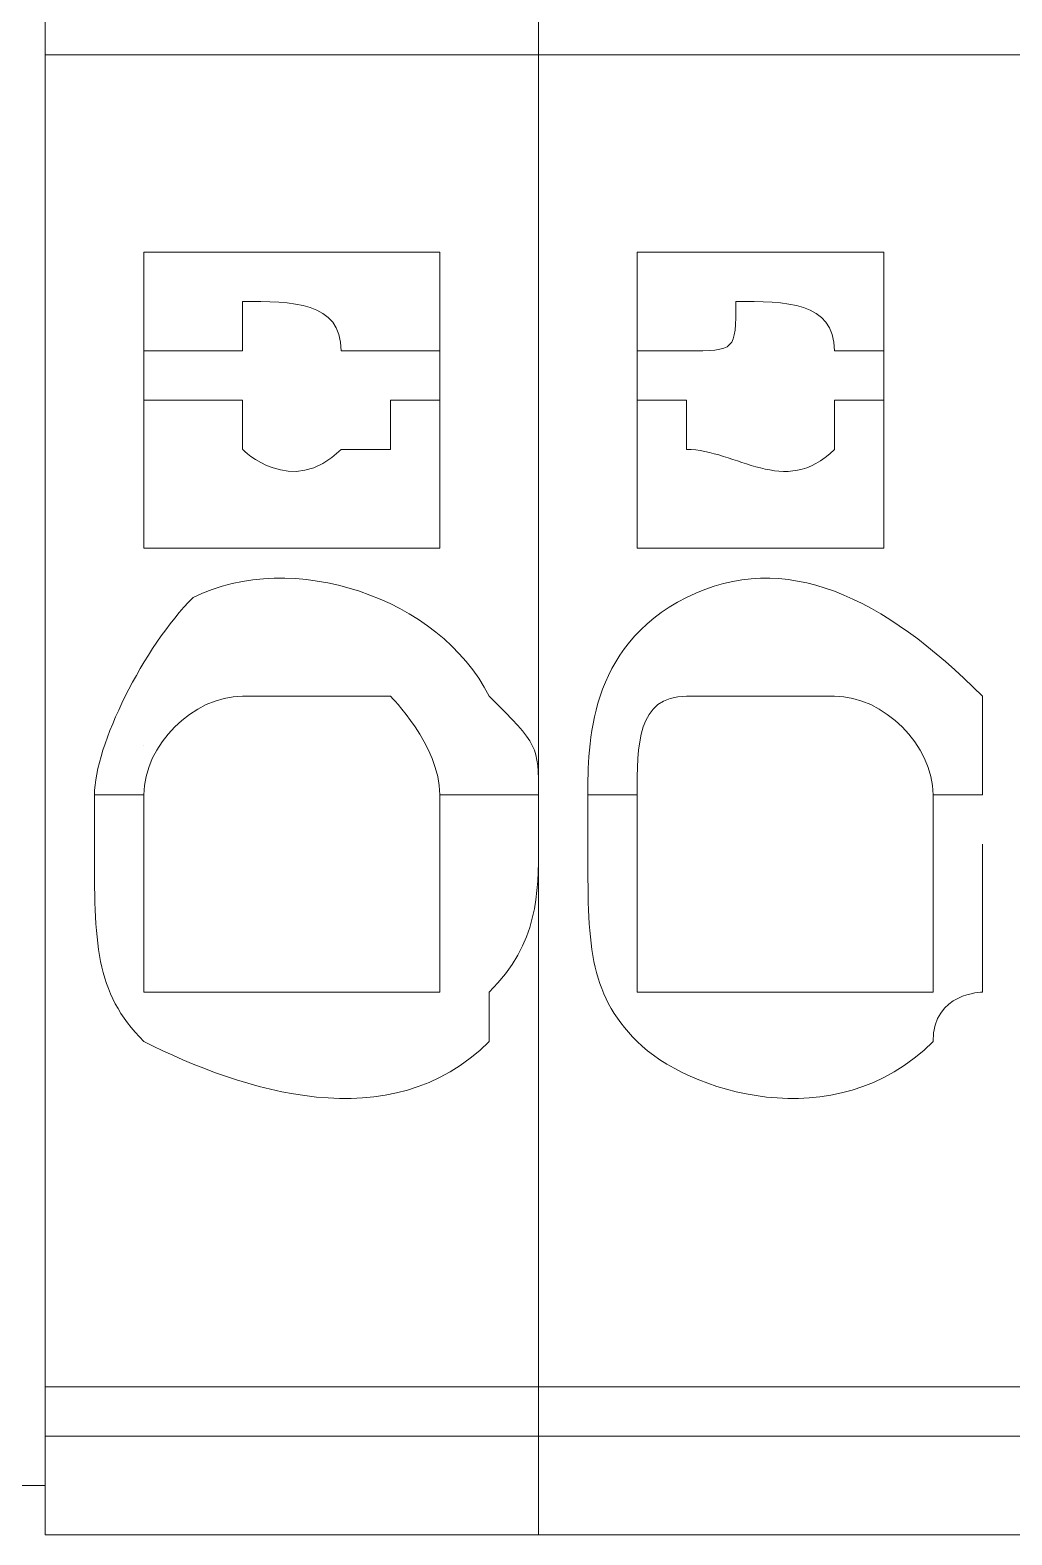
# Model space of a CAD drawing. Header units: millimetres. Extents: x 1004 to 59588, y 686 to 38112.
# Drawn here: x 28154.1 to 28165.81, y 7768.55 to 7786.49 of the extents above; entities that cross this region are included whole.
import ezdxf

# ---------------------------------------------------------------- set-up
doc = ezdxf.new("R2010")
doc.units = ezdxf.units.MM
doc.layers.add('PDF10_Geometry', color=7, linetype='Continuous')

msp = doc.modelspace()

# ---------------------------------------------------------------- linework, layer by layer
at = {"layer": 'PDF10_Geometry', "lineweight": 0}
for points in [[(28146.046, 7769.137), (28154.281, 7769.137), (28154.281, 7822.078), (28146.046, 7822.078)], [(28158.987, 7783.843), (28155.458, 7783.843), (28155.458, 7780.313), (28158.987, 7780.313)], [(28164.281, 7783.843), (28161.34, 7783.843), (28161.34, 7780.313), (28164.281, 7780.313)]]:
    msp.add_lwpolyline(points, close=True, dxfattribs=at)
for points in [[(28154.281, 7768.549), (28160.164, 7768.549), (28166.046, 7768.549), (28171.34, 7768.549), (28177.222, 7768.549), (28177.811, 7768.549), (28177.811, 7822.078), (28177.811, 7769.137), (28186.634, 7769.137), (28186.634, 7822.078), (28177.811, 7822.078), (28177.222, 7822.078), (28171.34, 7822.078), (28166.046, 7822.078), (28160.164, 7822.078), (28154.281, 7822.078)], [(28154.281, 7786.196), (28160.164, 7786.196), (28166.046, 7786.196), (28171.34, 7786.196), (28177.222, 7786.196)], [(28155.458, 7782.666), (28156.046, 7782.666), (28156.634, 7782.666)], [(28156.046, 7782.666), (28156.046, 7782.666)], [(28156.046, 7782.666), (28156.046, 7782.666)], [(28156.046, 7782.666), (28156.046, 7782.666)], [(28156.046, 7782.666), (28156.046, 7782.666)], [(28156.634, 7782.666), (28156.634, 7782.666)], [(28156.634, 7782.666), (28156.634, 7782.666)], [(28156.634, 7782.666), (28156.634, 7782.666)], [(28156.634, 7782.666), (28156.634, 7782.666)], [(28156.634, 7782.666), (28156.634, 7782.666)], [(28156.634, 7782.666), (28156.634, 7782.666)], [(28156.634, 7782.666), (28156.634, 7782.666)], [(28156.634, 7782.666), (28156.634, 7782.666)], [(28156.634, 7782.666), (28156.634, 7782.666)], [(28156.634, 7782.666), (28156.634, 7782.666)], [(28156.634, 7782.666), (28156.634, 7782.666)], [(28156.634, 7782.666), (28156.634, 7782.666)], [(28156.634, 7782.666), (28156.634, 7782.666)], [(28156.634, 7782.666), (28156.634, 7782.666)], [(28156.634, 7782.666), (28156.634, 7782.666)], [(28156.634, 7782.666), (28156.634, 7782.666)], [(28156.634, 7782.666), (28156.634, 7782.666)], [(28156.634, 7782.666), (28156.634, 7782.666)], [(28156.634, 7782.666), (28156.634, 7782.666)], [(28156.634, 7782.666), (28156.634, 7782.666)], [(28156.634, 7782.666), (28156.634, 7782.666)], [(28156.634, 7782.666), (28156.634, 7782.666)], [(28156.634, 7782.666), (28156.634, 7782.666)], [(28156.634, 7782.666), (28156.634, 7782.666)], [(28156.634, 7782.666), (28156.634, 7782.666)], [(28156.634, 7782.666), (28156.634, 7782.666)], [(28156.634, 7782.666), (28156.634, 7782.666)], [(28156.634, 7782.666), (28156.634, 7782.666)], [(28156.634, 7782.666), (28156.634, 7782.666)], [(28156.634, 7782.666), (28156.634, 7782.666)], [(28156.634, 7782.666), (28156.634, 7782.666)], [(28156.634, 7782.666), (28156.634, 7782.666)], [(28156.634, 7782.666), (28156.634, 7782.666)], [(28156.634, 7782.666), (28156.634, 7782.666)], [(28156.634, 7782.666), (28156.634, 7782.666)], [(28156.634, 7782.666), (28156.634, 7782.666)], [(28156.634, 7782.666), (28156.634, 7782.666)], [(28156.634, 7782.666), (28156.634, 7782.666)], [(28156.634, 7782.666), (28156.634, 7782.666)], [(28156.634, 7782.666), (28156.634, 7782.666)], [(28156.634, 7782.666), (28156.634, 7782.666)], [(28156.634, 7782.666), (28156.634, 7782.666)], [(28156.634, 7782.666), (28156.634, 7782.666)], [(28156.634, 7782.666), (28156.634, 7782.666)], [(28156.634, 7782.666), (28156.634, 7782.666)], [(28156.634, 7782.666), (28156.634, 7782.666)], [(28156.634, 7782.666), (28156.634, 7782.666)], [(28156.634, 7782.666), (28156.634, 7782.666)], [(28156.634, 7782.666), (28156.634, 7782.666)], [(28156.634, 7782.666), (28156.634, 7782.666)], [(28156.634, 7782.666), (28156.634, 7782.666)], [(28156.634, 7782.666), (28156.634, 7782.666)], [(28156.634, 7782.666), (28156.634, 7782.666)], [(28156.634, 7782.666), (28156.634, 7782.666)], [(28156.634, 7782.666), (28156.634, 7782.666)], [(28156.634, 7782.666), (28156.634, 7782.666)], [(28156.634, 7782.666), (28156.634, 7782.666)], [(28156.634, 7782.666), (28156.634, 7782.666)], [(28156.634, 7782.666), (28156.634, 7782.666)], [(28156.634, 7782.666), (28156.634, 7782.666)], [(28156.634, 7782.666), (28156.634, 7782.666)], [(28156.634, 7782.666), (28156.634, 7782.666)], [(28156.634, 7782.666), (28156.634, 7782.666)], [(28156.634, 7782.666), (28156.634, 7782.666)], [(28156.634, 7782.666), (28156.634, 7782.666)], [(28156.634, 7782.666), (28156.634, 7782.666)], [(28156.634, 7782.666), (28156.634, 7782.666)], [(28156.634, 7782.666), (28156.634, 7782.666)], [(28156.634, 7782.666), (28156.634, 7782.666)], [(28156.634, 7782.666), (28156.634, 7782.666)], [(28156.634, 7782.666), (28156.634, 7782.666)], [(28156.634, 7782.666), (28156.634, 7782.666)], [(28156.634, 7782.666), (28156.634, 7782.666)], [(28156.634, 7782.666), (28156.634, 7782.666)], [(28156.634, 7782.666), (28156.634, 7782.666)], [(28157.811, 7782.666), (28158.399, 7782.666), (28158.987, 7782.666)], [(28157.811, 7782.666), (28157.811, 7782.666)], [(28157.811, 7782.666), (28157.811, 7782.666)], [(28157.811, 7782.666), (28157.811, 7782.666)], [(28157.811, 7782.666), (28157.811, 7782.666)], [(28157.811, 7782.666), (28157.811, 7782.666)], [(28157.811, 7782.666), (28157.811, 7782.666)], [(28157.811, 7782.666), (28157.811, 7782.666)], [(28157.811, 7782.666), (28157.811, 7782.666)], [(28157.811, 7782.666), (28157.811, 7782.666)], [(28157.811, 7782.666), (28157.811, 7782.666)], [(28157.811, 7782.666), (28157.811, 7782.666)], [(28157.811, 7782.666), (28157.811, 7782.666)], [(28157.811, 7782.666), (28157.811, 7782.666)], [(28158.399, 7782.666), (28158.399, 7782.666)], [(28158.399, 7782.666), (28158.399, 7782.666)], [(28158.399, 7782.666), (28158.399, 7782.666)], [(28158.399, 7782.666), (28158.399, 7782.666)], [(28158.399, 7782.666), (28158.399, 7782.666)], [(28158.399, 7782.666), (28158.399, 7782.666)], [(28158.399, 7782.666), (28158.399, 7782.666)], [(28158.399, 7782.666), (28158.399, 7782.666)], [(28158.399, 7782.666), (28158.399, 7782.666)], [(28158.399, 7782.666), (28158.399, 7782.666)], [(28158.399, 7782.666), (28158.399, 7782.666)], [(28158.399, 7782.666), (28158.399, 7782.666)], [(28158.399, 7782.666), (28158.399, 7782.666)], [(28158.399, 7782.666), (28158.399, 7782.666)], [(28158.399, 7782.666), (28158.399, 7782.666)], [(28158.399, 7782.666), (28158.399, 7782.666)], [(28158.399, 7782.666), (28158.399, 7782.666)], [(28158.399, 7782.666), (28158.399, 7782.666)], [(28158.399, 7782.666), (28158.399, 7782.666)], [(28158.399, 7782.666), (28158.399, 7782.666)], [(28158.399, 7782.666), (28158.399, 7782.666)], [(28158.399, 7782.666), (28158.399, 7782.666)], [(28158.399, 7782.666), (28158.399, 7782.666)], [(28158.399, 7782.666), (28158.399, 7782.666)], [(28158.399, 7782.666), (28158.399, 7782.666)], [(28158.399, 7782.666), (28158.399, 7782.666)], [(28158.399, 7782.666), (28158.399, 7782.666)], [(28158.399, 7782.666), (28158.399, 7782.666)], [(28158.399, 7782.666), (28158.399, 7782.666)], [(28158.399, 7782.666), (28158.399, 7782.666)], [(28158.399, 7782.666), (28158.399, 7782.666)], [(28158.399, 7782.666), (28158.399, 7782.666)], [(28158.399, 7782.666), (28158.399, 7782.666)], [(28158.399, 7782.666), (28158.399, 7782.666)], [(28158.399, 7782.666), (28158.399, 7782.666)], [(28158.399, 7782.666), (28158.399, 7782.666)], [(28158.399, 7782.666), (28158.399, 7782.666)], [(28158.399, 7782.666), (28158.399, 7782.666)], [(28158.399, 7782.666), (28158.399, 7782.666)], [(28158.399, 7782.666), (28158.399, 7782.666)], [(28158.399, 7782.666), (28158.399, 7782.666)], [(28158.399, 7782.666), (28158.399, 7782.666)], [(28158.399, 7782.666), (28158.399, 7782.666)], [(28158.399, 7782.666), (28158.399, 7782.666)], [(28158.399, 7782.666), (28158.399, 7782.666)], [(28158.399, 7782.666), (28158.399, 7782.666)], [(28158.399, 7782.666), (28158.399, 7782.666)], [(28158.399, 7782.666), (28158.399, 7782.666)], [(28158.399, 7782.666), (28158.399, 7782.666)], [(28158.399, 7782.666), (28158.399, 7782.666)], [(28158.399, 7782.666), (28158.399, 7782.666)], [(28158.399, 7782.666), (28158.399, 7782.666)], [(28158.399, 7782.666), (28158.399, 7782.666)], [(28158.399, 7782.666), (28158.399, 7782.666)], [(28158.399, 7782.666), (28158.399, 7782.666)], [(28158.399, 7782.666), (28158.399, 7782.666)], [(28158.399, 7782.666), (28158.399, 7782.666)], [(28158.399, 7782.666), (28158.399, 7782.666)], [(28158.399, 7782.666), (28158.399, 7782.666)], [(28158.399, 7782.666), (28158.399, 7782.666)], [(28158.399, 7782.666), (28158.399, 7782.666)], [(28158.399, 7782.666), (28158.399, 7782.666)], [(28158.399, 7782.666), (28158.399, 7782.666)], [(28158.399, 7782.666), (28158.399, 7782.666)], [(28158.399, 7782.666), (28158.399, 7782.666)], [(28158.399, 7782.666), (28158.399, 7782.666)], [(28161.34, 7782.666), (28161.928, 7782.666)], [(28161.928, 7782.666), (28161.928, 7782.666)], [(28161.928, 7782.666), (28161.928, 7782.666)], [(28161.928, 7782.666), (28161.928, 7782.666)], [(28161.928, 7782.666), (28161.928, 7782.666)], [(28161.928, 7782.666), (28161.928, 7782.666)], [(28161.928, 7782.666), (28161.928, 7782.666)], [(28161.928, 7782.666), (28161.928, 7782.666)], [(28161.928, 7782.666), (28161.928, 7782.666)], [(28161.928, 7782.666), (28161.928, 7782.666)], [(28161.928, 7782.666), (28161.928, 7782.666)], [(28161.928, 7782.666), (28161.928, 7782.666)], [(28161.928, 7782.666), (28161.928, 7782.666)], [(28161.928, 7782.666), (28161.928, 7782.666)], [(28161.928, 7782.666), (28161.928, 7782.666)], [(28161.928, 7782.666), (28161.928, 7782.666)], [(28161.928, 7782.666), (28161.928, 7782.666)], [(28161.928, 7782.666), (28161.928, 7782.666)], [(28161.928, 7782.666), (28161.928, 7782.666)], [(28161.928, 7782.666), (28161.928, 7782.666)], [(28161.928, 7782.666), (28161.928, 7782.666)], [(28161.928, 7782.666), (28161.928, 7782.666)], [(28161.928, 7782.666), (28161.928, 7782.666)], [(28161.928, 7782.666), (28161.928, 7782.666)], [(28161.928, 7782.666), (28161.928, 7782.666)], [(28161.928, 7782.666), (28161.928, 7782.666)], [(28161.928, 7782.666), (28161.928, 7782.666)], [(28161.928, 7782.666), (28161.928, 7782.666)], [(28161.928, 7782.666), (28161.928, 7782.666)], [(28161.928, 7782.666), (28161.928, 7782.666)], [(28161.928, 7782.666), (28161.928, 7782.666)], [(28161.928, 7782.666), (28161.928, 7782.666)], [(28161.928, 7782.666), (28161.928, 7782.666)], [(28161.928, 7782.666), (28161.928, 7782.666)], [(28161.928, 7782.666), (28161.928, 7782.666)], [(28161.928, 7782.666), (28161.928, 7782.666)], [(28161.928, 7782.666), (28161.928, 7782.666)], [(28161.928, 7782.666), (28161.928, 7782.666)], [(28161.928, 7782.666), (28161.928, 7782.666)], [(28161.928, 7782.666), (28161.928, 7782.666)], [(28161.928, 7782.666), (28161.928, 7782.666)], [(28161.928, 7782.666), (28161.928, 7782.666)], [(28161.928, 7782.666), (28161.928, 7782.666)], [(28161.928, 7782.666), (28161.928, 7782.666)], [(28161.928, 7782.666), (28161.928, 7782.666)], [(28161.928, 7782.666), (28161.928, 7782.666)], [(28161.928, 7782.666), (28161.928, 7782.666)], [(28161.928, 7782.666), (28161.928, 7782.666)], [(28161.928, 7782.666), (28161.928, 7782.666)], [(28161.928, 7782.666), (28161.928, 7782.666)], [(28161.928, 7782.666), (28161.928, 7782.666)], [(28161.928, 7782.666), (28161.928, 7782.666)], [(28161.928, 7782.666), (28161.928, 7782.666)], [(28161.928, 7782.666), (28161.928, 7782.666)], [(28161.928, 7782.666), (28161.928, 7782.666)], [(28161.928, 7782.666), (28161.928, 7782.666)], [(28161.928, 7782.666), (28161.928, 7782.666)], [(28161.928, 7782.666), (28161.928, 7782.666)], [(28161.928, 7782.666), (28161.928, 7782.666)], [(28161.928, 7782.666), (28161.928, 7782.666)], [(28161.928, 7782.666), (28161.928, 7782.666)], [(28161.928, 7782.666), (28161.928, 7782.666)], [(28161.928, 7782.666), (28161.928, 7782.666)], [(28161.928, 7782.666), (28161.928, 7782.666)], [(28161.928, 7782.666), (28161.928, 7782.666)], [(28161.928, 7782.666), (28161.928, 7782.666)], [(28161.928, 7782.666), (28161.928, 7782.666)], [(28161.928, 7782.666), (28161.928, 7782.666)], [(28161.928, 7782.666), (28161.928, 7782.666)], [(28161.928, 7782.666), (28161.928, 7782.666)], [(28161.928, 7782.666), (28161.928, 7782.666)], [(28161.928, 7782.666), (28161.928, 7782.666)], [(28161.928, 7782.666), (28161.928, 7782.666)], [(28161.928, 7782.666), (28161.928, 7782.666)], [(28161.928, 7782.666), (28161.928, 7782.666)], [(28161.928, 7782.666), (28161.928, 7782.666)], [(28161.928, 7782.666), (28161.928, 7782.666)], [(28161.928, 7782.666), (28161.928, 7782.666)], [(28161.928, 7782.666), (28161.928, 7782.666)], [(28161.928, 7782.666), (28161.928, 7782.666)], [(28161.928, 7782.666), (28161.928, 7782.666)], [(28163.693, 7782.666), (28164.281, 7782.666)], [(28163.693, 7782.666), (28163.693, 7782.666)], [(28163.693, 7782.666), (28163.693, 7782.666)], [(28163.693, 7782.666), (28163.693, 7782.666)], [(28163.693, 7782.666), (28163.693, 7782.666)], [(28163.693, 7782.666), (28163.693, 7782.666)], [(28163.693, 7782.666), (28163.693, 7782.666)], [(28163.693, 7782.666), (28163.693, 7782.666)], [(28163.693, 7782.666), (28163.693, 7782.666)], [(28163.693, 7782.666), (28163.693, 7782.666)], [(28163.693, 7782.666), (28163.693, 7782.666)], [(28163.693, 7782.666), (28163.693, 7782.666)], [(28163.693, 7782.666), (28163.693, 7782.666)], [(28163.693, 7782.666), (28163.693, 7782.666)], [(28163.693, 7782.666), (28163.693, 7782.666)], [(28163.693, 7782.666), (28163.693, 7782.666)], [(28163.693, 7782.666), (28163.693, 7782.666)], [(28163.693, 7782.666), (28163.693, 7782.666)], [(28163.693, 7782.666), (28163.693, 7782.666)], [(28163.693, 7782.666), (28163.693, 7782.666)], [(28163.693, 7782.666), (28163.693, 7782.666)], [(28163.693, 7782.666), (28163.693, 7782.666)], [(28163.693, 7782.666), (28163.693, 7782.666)], [(28163.693, 7782.666), (28163.693, 7782.666)], [(28163.693, 7782.666), (28163.693, 7782.666)], [(28163.693, 7782.666), (28163.693, 7782.666)], [(28163.693, 7782.666), (28163.693, 7782.666)], [(28163.693, 7782.666), (28163.693, 7782.666)], [(28163.693, 7782.666), (28163.693, 7782.666)], [(28163.693, 7782.666), (28163.693, 7782.666)], [(28163.693, 7782.666), (28163.693, 7782.666)], [(28163.693, 7782.666), (28163.693, 7782.666)], [(28163.693, 7782.666), (28163.693, 7782.666)], [(28163.693, 7782.666), (28163.693, 7782.666)], [(28163.693, 7782.666), (28163.693, 7782.666)], [(28163.693, 7782.666), (28163.693, 7782.666)], [(28163.693, 7782.666), (28163.693, 7782.666)], [(28163.693, 7782.666), (28163.693, 7782.666)], [(28163.693, 7782.666), (28163.693, 7782.666)], [(28163.693, 7782.666), (28163.693, 7782.666)], [(28163.693, 7782.666), (28163.693, 7782.666)], [(28163.693, 7782.666), (28163.693, 7782.666)], [(28163.693, 7782.666), (28163.693, 7782.666)], [(28163.693, 7782.666), (28163.693, 7782.666)], [(28163.693, 7782.666), (28163.693, 7782.666)], [(28163.693, 7782.666), (28163.693, 7782.666)], [(28163.693, 7782.666), (28163.693, 7782.666)], [(28163.693, 7782.666), (28163.693, 7782.666)], [(28163.693, 7782.666), (28163.693, 7782.666)], [(28163.693, 7782.666), (28163.693, 7782.666)], [(28163.693, 7782.666), (28163.693, 7782.666)], [(28163.693, 7782.666), (28163.693, 7782.666)], [(28163.693, 7782.666), (28163.693, 7782.666)], [(28163.693, 7782.666), (28163.693, 7782.666)], [(28163.693, 7782.666), (28163.693, 7782.666)], [(28163.693, 7782.666), (28163.693, 7782.666)], [(28163.693, 7782.666), (28163.693, 7782.666)], [(28163.693, 7782.666), (28163.693, 7782.666)], [(28163.693, 7782.666), (28163.693, 7782.666)], [(28163.693, 7782.666), (28163.693, 7782.666)], [(28163.693, 7782.666), (28163.693, 7782.666)], [(28163.693, 7782.666), (28163.693, 7782.666)], [(28163.693, 7782.666), (28163.693, 7782.666)], [(28163.693, 7782.666), (28163.693, 7782.666)], [(28163.693, 7782.666), (28163.693, 7782.666)], [(28163.693, 7782.666), (28163.693, 7782.666)], [(28163.693, 7782.666), (28163.693, 7782.666)], [(28163.693, 7782.666), (28163.693, 7782.666)], [(28163.693, 7782.666), (28163.693, 7782.666)], [(28163.693, 7782.666), (28163.693, 7782.666)], [(28163.693, 7782.666), (28163.693, 7782.666)], [(28163.693, 7782.666), (28163.693, 7782.666)], [(28163.693, 7782.666), (28163.693, 7782.666)], [(28163.693, 7782.666), (28163.693, 7782.666)], [(28163.693, 7782.666), (28163.693, 7782.666)], [(28163.693, 7782.666), (28163.693, 7782.666)], [(28163.693, 7782.666), (28163.693, 7782.666)], [(28163.693, 7782.666), (28163.693, 7782.666)], [(28163.693, 7782.666), (28163.693, 7782.666)], [(28163.693, 7782.666), (28163.693, 7782.666)], [(28163.693, 7782.666), (28163.693, 7782.666)], [(28155.458, 7782.078), (28156.046, 7782.078), (28156.634, 7782.078), (28156.634, 7781.49)], [(28156.046, 7782.078), (28156.046, 7782.078)], [(28156.046, 7782.078), (28156.046, 7782.078)], [(28156.046, 7782.078), (28156.046, 7782.078)], [(28156.046, 7782.078), (28156.046, 7782.078)], [(28156.634, 7782.078), (28156.634, 7782.078)], [(28156.634, 7782.078), (28156.634, 7782.078)], [(28156.634, 7782.078), (28156.634, 7782.078)], [(28156.634, 7782.078), (28156.634, 7782.078)], [(28156.634, 7782.078), (28156.634, 7782.078)], [(28156.634, 7782.078), (28156.634, 7782.078)], [(28157.811, 7781.49), (28158.399, 7781.49), (28158.399, 7782.078), (28158.987, 7782.078)], [(28158.399, 7782.078), (28158.399, 7782.078)], [(28158.399, 7782.078), (28158.399, 7782.078)], [(28158.399, 7782.078), (28158.399, 7782.078)], [(28158.399, 7782.078), (28158.399, 7782.078)], [(28158.399, 7782.078), (28158.399, 7782.078)], [(28158.399, 7782.078), (28158.399, 7782.078)], [(28158.399, 7782.078), (28158.399, 7782.078)], [(28158.399, 7782.078), (28158.399, 7782.078)], [(28158.399, 7782.078), (28158.399, 7782.078)], [(28158.399, 7782.078), (28158.399, 7782.078)], [(28158.399, 7782.078), (28158.399, 7782.078)], [(28161.34, 7782.078), (28161.928, 7782.078), (28161.928, 7781.49)], [(28161.928, 7782.078), (28161.928, 7782.078)], [(28161.928, 7782.078), (28161.928, 7782.078)], [(28161.928, 7782.078), (28161.928, 7782.078)], [(28161.928, 7782.078), (28161.928, 7782.078)], [(28161.928, 7782.078), (28161.928, 7782.078)], [(28161.928, 7782.078), (28161.928, 7782.078)], [(28161.928, 7782.078), (28161.928, 7782.078)], [(28161.928, 7782.078), (28161.928, 7782.078)], [(28161.928, 7782.078), (28161.928, 7782.078)], [(28161.928, 7782.078), (28161.928, 7782.078)], [(28161.928, 7782.078), (28161.928, 7782.078)], [(28163.693, 7781.49), (28163.693, 7782.078), (28164.281, 7782.078)], [(28163.693, 7782.078), (28163.693, 7782.078)], [(28163.693, 7782.078), (28163.693, 7782.078)], [(28163.693, 7782.078), (28163.693, 7782.078)], [(28163.693, 7782.078), (28163.693, 7782.078)], [(28163.693, 7782.078), (28163.693, 7782.078)], [(28163.693, 7782.078), (28163.693, 7782.078)], [(28163.693, 7782.078), (28163.693, 7782.078)], [(28163.693, 7782.078), (28163.693, 7782.078)], [(28163.693, 7782.078), (28163.693, 7782.078)], [(28163.693, 7782.078), (28163.693, 7782.078)], [(28163.693, 7782.078), (28163.693, 7782.078)], [(28156.634, 7781.49), (28156.634, 7781.49)], [(28156.634, 7781.49), (28156.634, 7781.49)], [(28156.634, 7781.49), (28156.634, 7781.49)], [(28156.634, 7781.49), (28156.634, 7781.49)], [(28156.634, 7781.49), (28156.634, 7781.49)], [(28156.634, 7781.49), (28156.634, 7781.49)], [(28156.634, 7781.49), (28156.634, 7781.49)], [(28156.634, 7781.49), (28156.634, 7781.49)], [(28156.634, 7781.49), (28156.634, 7781.49)], [(28156.634, 7781.49), (28156.634, 7781.49)], [(28156.634, 7781.49), (28156.634, 7781.49)], [(28156.634, 7781.49), (28156.634, 7781.49)], [(28156.634, 7781.49), (28156.634, 7781.49)], [(28156.634, 7781.49), (28156.634, 7781.49)], [(28156.634, 7781.49), (28156.634, 7781.49)], [(28156.634, 7781.49), (28156.634, 7781.49)], [(28156.634, 7781.49), (28156.634, 7781.49)], [(28156.634, 7781.49), (28156.634, 7781.49)], [(28156.634, 7781.49), (28156.634, 7781.49)], [(28156.634, 7781.49), (28156.634, 7781.49)], [(28156.634, 7781.49), (28156.634, 7781.49)], [(28156.634, 7781.49), (28156.634, 7781.49)], [(28156.634, 7781.49), (28156.634, 7781.49)], [(28156.634, 7781.49), (28156.634, 7781.49)], [(28156.634, 7781.49), (28156.634, 7781.49)], [(28156.634, 7781.49), (28156.634, 7781.49)], [(28156.634, 7781.49), (28156.634, 7781.49)], [(28156.634, 7781.49), (28156.634, 7781.49)], [(28156.634, 7781.49), (28156.634, 7781.49)], [(28156.634, 7781.49), (28156.634, 7781.49)], [(28156.634, 7781.49), (28156.634, 7781.49)], [(28156.634, 7781.49), (28156.634, 7781.49)], [(28156.634, 7781.49), (28156.634, 7781.49)], [(28156.634, 7781.49), (28156.634, 7781.49)], [(28156.634, 7781.49), (28156.634, 7781.49)], [(28156.634, 7781.49), (28156.634, 7781.49)], [(28156.634, 7781.49), (28156.634, 7781.49)], [(28156.634, 7781.49), (28156.634, 7781.49)], [(28156.634, 7781.49), (28156.634, 7781.49)], [(28156.634, 7781.49), (28156.634, 7781.49)], [(28156.634, 7781.49), (28156.634, 7781.49)], [(28156.634, 7781.49), (28156.634, 7781.49)], [(28156.634, 7781.49), (28156.634, 7781.49)], [(28156.634, 7781.49), (28156.634, 7781.49)], [(28156.634, 7781.49), (28156.634, 7781.49)], [(28156.634, 7781.49), (28156.634, 7781.49)], [(28156.634, 7781.49), (28156.634, 7781.49)], [(28156.634, 7781.49), (28156.634, 7781.49)], [(28156.634, 7781.49), (28156.634, 7781.49)], [(28156.634, 7781.49), (28156.634, 7781.49)], [(28156.634, 7781.49), (28156.634, 7781.49)], [(28156.634, 7781.49), (28156.634, 7781.49)], [(28156.634, 7781.49), (28156.634, 7781.49)], [(28156.634, 7781.49), (28156.634, 7781.49)], [(28156.634, 7781.49), (28156.634, 7781.49)], [(28156.634, 7781.49), (28156.634, 7781.49)], [(28156.634, 7781.49), (28156.634, 7781.49)], [(28156.634, 7781.49), (28156.634, 7781.49)], [(28156.634, 7781.49), (28156.634, 7781.49)], [(28156.634, 7781.49), (28156.634, 7781.49)], [(28156.634, 7781.49), (28156.634, 7781.49)], [(28156.634, 7781.49), (28156.634, 7781.49)], [(28156.634, 7781.49), (28156.634, 7781.49)], [(28156.634, 7781.49), (28156.634, 7781.49)], [(28156.634, 7781.49), (28156.634, 7781.49)], [(28156.634, 7781.49), (28156.634, 7781.49)], [(28156.634, 7781.49), (28156.634, 7781.49)], [(28156.634, 7781.49), (28156.634, 7781.49)], [(28157.811, 7781.49), (28157.811, 7781.49)], [(28157.811, 7781.49), (28157.811, 7781.49)], [(28157.811, 7781.49), (28157.811, 7781.49)], [(28157.811, 7781.49), (28157.811, 7781.49)], [(28157.811, 7781.49), (28157.811, 7781.49)], [(28157.811, 7781.49), (28157.811, 7781.49)], [(28157.811, 7781.49), (28157.811, 7781.49)], [(28157.811, 7781.49), (28157.811, 7781.49)], [(28157.811, 7781.49), (28157.811, 7781.49)], [(28157.811, 7781.49), (28157.811, 7781.49)], [(28157.811, 7781.49), (28157.811, 7781.49)], [(28157.811, 7781.49), (28157.811, 7781.49)], [(28157.811, 7781.49), (28157.811, 7781.49)], [(28157.811, 7781.49), (28157.811, 7781.49)], [(28158.399, 7781.49), (28158.399, 7781.49)], [(28158.399, 7781.49), (28158.399, 7781.49)], [(28158.399, 7781.49), (28158.399, 7781.49)], [(28158.399, 7781.49), (28158.399, 7781.49)], [(28158.399, 7781.49), (28158.399, 7781.49)], [(28158.399, 7781.49), (28158.399, 7781.49)], [(28158.399, 7781.49), (28158.399, 7781.49)], [(28158.399, 7781.49), (28158.399, 7781.49)], [(28158.399, 7781.49), (28158.399, 7781.49)], [(28158.399, 7781.49), (28158.399, 7781.49)], [(28158.399, 7781.49), (28158.399, 7781.49)], [(28158.399, 7781.49), (28158.399, 7781.49)], [(28158.399, 7781.49), (28158.399, 7781.49)], [(28158.399, 7781.49), (28158.399, 7781.49)], [(28158.399, 7781.49), (28158.399, 7781.49)], [(28158.399, 7781.49), (28158.399, 7781.49)], [(28158.399, 7781.49), (28158.399, 7781.49)], [(28158.399, 7781.49), (28158.399, 7781.49)], [(28158.399, 7781.49), (28158.399, 7781.49)], [(28158.399, 7781.49), (28158.399, 7781.49)], [(28158.399, 7781.49), (28158.399, 7781.49)], [(28158.399, 7781.49), (28158.399, 7781.49)], [(28158.399, 7781.49), (28158.399, 7781.49)], [(28158.399, 7781.49), (28158.399, 7781.49)], [(28158.399, 7781.49), (28158.399, 7781.49)], [(28158.399, 7781.49), (28158.399, 7781.49)], [(28158.399, 7781.49), (28158.399, 7781.49)], [(28158.399, 7781.49), (28158.399, 7781.49)], [(28158.399, 7781.49), (28158.399, 7781.49)], [(28158.399, 7781.49), (28158.399, 7781.49)], [(28158.399, 7781.49), (28158.399, 7781.49)], [(28158.399, 7781.49), (28158.399, 7781.49)], [(28158.399, 7781.49), (28158.399, 7781.49)], [(28158.399, 7781.49), (28158.399, 7781.49)], [(28158.399, 7781.49), (28158.399, 7781.49)], [(28158.399, 7781.49), (28158.399, 7781.49)], [(28158.399, 7781.49), (28158.399, 7781.49)], [(28158.399, 7781.49), (28158.399, 7781.49)], [(28158.399, 7781.49), (28158.399, 7781.49)], [(28158.399, 7781.49), (28158.399, 7781.49)], [(28158.399, 7781.49), (28158.399, 7781.49)], [(28158.399, 7781.49), (28158.399, 7781.49)], [(28158.399, 7781.49), (28158.399, 7781.49)], [(28158.399, 7781.49), (28158.399, 7781.49)], [(28158.399, 7781.49), (28158.399, 7781.49)], [(28158.399, 7781.49), (28158.399, 7781.49)], [(28158.399, 7781.49), (28158.399, 7781.49)], [(28158.399, 7781.49), (28158.399, 7781.49)], [(28158.399, 7781.49), (28158.399, 7781.49)], [(28158.399, 7781.49), (28158.399, 7781.49)], [(28158.399, 7781.49), (28158.399, 7781.49)], [(28158.399, 7781.49), (28158.399, 7781.49)], [(28158.399, 7781.49), (28158.399, 7781.49)], [(28158.399, 7781.49), (28158.399, 7781.49)], [(28161.928, 7781.49), (28161.928, 7781.49)], [(28161.928, 7781.49), (28161.928, 7781.49)], [(28161.928, 7781.49), (28161.928, 7781.49)], [(28161.928, 7781.49), (28161.928, 7781.49)], [(28161.928, 7781.49), (28161.928, 7781.49)], [(28161.928, 7781.49), (28161.928, 7781.49)], [(28161.928, 7781.49), (28161.928, 7781.49)], [(28161.928, 7781.49), (28161.928, 7781.49)], [(28161.928, 7781.49), (28161.928, 7781.49)], [(28161.928, 7781.49), (28161.928, 7781.49)], [(28161.928, 7781.49), (28161.928, 7781.49)], [(28161.928, 7781.49), (28161.928, 7781.49)], [(28161.928, 7781.49), (28161.928, 7781.49)], [(28161.928, 7781.49), (28161.928, 7781.49)], [(28161.928, 7781.49), (28161.928, 7781.49)], [(28161.928, 7781.49), (28161.928, 7781.49)], [(28161.928, 7781.49), (28161.928, 7781.49)], [(28161.928, 7781.49), (28161.928, 7781.49)], [(28161.928, 7781.49), (28161.928, 7781.49)], [(28161.928, 7781.49), (28161.928, 7781.49)], [(28161.928, 7781.49), (28161.928, 7781.49)], [(28161.928, 7781.49), (28161.928, 7781.49)], [(28161.928, 7781.49), (28161.928, 7781.49)], [(28161.928, 7781.49), (28161.928, 7781.49)], [(28161.928, 7781.49), (28161.928, 7781.49)], [(28161.928, 7781.49), (28161.928, 7781.49)], [(28161.928, 7781.49), (28161.928, 7781.49)], [(28161.928, 7781.49), (28161.928, 7781.49)], [(28161.928, 7781.49), (28161.928, 7781.49)], [(28161.928, 7781.49), (28161.928, 7781.49)], [(28161.928, 7781.49), (28161.928, 7781.49)], [(28161.928, 7781.49), (28161.928, 7781.49)], [(28161.928, 7781.49), (28161.928, 7781.49)], [(28161.928, 7781.49), (28161.928, 7781.49)], [(28161.928, 7781.49), (28161.928, 7781.49)], [(28161.928, 7781.49), (28161.928, 7781.49)], [(28161.928, 7781.49), (28161.928, 7781.49)], [(28161.928, 7781.49), (28161.928, 7781.49)], [(28161.928, 7781.49), (28161.928, 7781.49)], [(28161.928, 7781.49), (28161.928, 7781.49)], [(28161.928, 7781.49), (28161.928, 7781.49)], [(28161.928, 7781.49), (28161.928, 7781.49)], [(28161.928, 7781.49), (28161.928, 7781.49)], [(28161.928, 7781.49), (28161.928, 7781.49)], [(28161.928, 7781.49), (28161.928, 7781.49)], [(28161.928, 7781.49), (28161.928, 7781.49)], [(28161.928, 7781.49), (28161.928, 7781.49)], [(28161.928, 7781.49), (28161.928, 7781.49)], [(28161.928, 7781.49), (28161.928, 7781.49)], [(28161.928, 7781.49), (28161.928, 7781.49)], [(28161.928, 7781.49), (28161.928, 7781.49)], [(28161.928, 7781.49), (28161.928, 7781.49)], [(28161.928, 7781.49), (28161.928, 7781.49)], [(28161.928, 7781.49), (28161.928, 7781.49)], [(28161.928, 7781.49), (28161.928, 7781.49)], [(28161.928, 7781.49), (28161.928, 7781.49)], [(28161.928, 7781.49), (28161.928, 7781.49)], [(28161.928, 7781.49), (28161.928, 7781.49)], [(28161.928, 7781.49), (28161.928, 7781.49)], [(28161.928, 7781.49), (28161.928, 7781.49)], [(28161.928, 7781.49), (28161.928, 7781.49)], [(28161.928, 7781.49), (28161.928, 7781.49)], [(28161.928, 7781.49), (28161.928, 7781.49)], [(28161.928, 7781.49), (28161.928, 7781.49)], [(28161.928, 7781.49), (28161.928, 7781.49)], [(28161.928, 7781.49), (28161.928, 7781.49)], [(28161.928, 7781.49), (28161.928, 7781.49)], [(28161.928, 7781.49), (28161.928, 7781.49)], [(28163.693, 7781.49), (28163.693, 7781.49)], [(28163.693, 7781.49), (28163.693, 7781.49)], [(28163.693, 7781.49), (28163.693, 7781.49)], [(28163.693, 7781.49), (28163.693, 7781.49)], [(28163.693, 7781.49), (28163.693, 7781.49)], [(28163.693, 7781.49), (28163.693, 7781.49)], [(28163.693, 7781.49), (28163.693, 7781.49)], [(28163.693, 7781.49), (28163.693, 7781.49)], [(28163.693, 7781.49), (28163.693, 7781.49)], [(28163.693, 7781.49), (28163.693, 7781.49)], [(28163.693, 7781.49), (28163.693, 7781.49)], [(28163.693, 7781.49), (28163.693, 7781.49)], [(28163.693, 7781.49), (28163.693, 7781.49)], [(28163.693, 7781.49), (28163.693, 7781.49)], [(28163.693, 7781.49), (28163.693, 7781.49)], [(28163.693, 7781.49), (28163.693, 7781.49)], [(28163.693, 7781.49), (28163.693, 7781.49)], [(28163.693, 7781.49), (28163.693, 7781.49)], [(28163.693, 7781.49), (28163.693, 7781.49)], [(28163.693, 7781.49), (28163.693, 7781.49)], [(28163.693, 7781.49), (28163.693, 7781.49)], [(28163.693, 7781.49), (28163.693, 7781.49)], [(28163.693, 7781.49), (28163.693, 7781.49)], [(28163.693, 7781.49), (28163.693, 7781.49)], [(28163.693, 7781.49), (28163.693, 7781.49)], [(28163.693, 7781.49), (28163.693, 7781.49)], [(28163.693, 7781.49), (28163.693, 7781.49)], [(28163.693, 7781.49), (28163.693, 7781.49)], [(28163.693, 7781.49), (28163.693, 7781.49)], [(28163.693, 7781.49), (28163.693, 7781.49)], [(28163.693, 7781.49), (28163.693, 7781.49)], [(28163.693, 7781.49), (28163.693, 7781.49)], [(28163.693, 7781.49), (28163.693, 7781.49)], [(28163.693, 7781.49), (28163.693, 7781.49)], [(28163.693, 7781.49), (28163.693, 7781.49)], [(28163.693, 7781.49), (28163.693, 7781.49)], [(28163.693, 7781.49), (28163.693, 7781.49)], [(28163.693, 7781.49), (28163.693, 7781.49)], [(28163.693, 7781.49), (28163.693, 7781.49)], [(28163.693, 7781.49), (28163.693, 7781.49)], [(28163.693, 7781.49), (28163.693, 7781.49)], [(28163.693, 7781.49), (28163.693, 7781.49)], [(28163.693, 7781.49), (28163.693, 7781.49)], [(28163.693, 7781.49), (28163.693, 7781.49)], [(28163.693, 7781.49), (28163.693, 7781.49)], [(28163.693, 7781.49), (28163.693, 7781.49)], [(28163.693, 7781.49), (28163.693, 7781.49)], [(28163.693, 7781.49), (28163.693, 7781.49)], [(28163.693, 7781.49), (28163.693, 7781.49)], [(28163.693, 7781.49), (28163.693, 7781.49)], [(28163.693, 7781.49), (28163.693, 7781.49)], [(28163.693, 7781.49), (28163.693, 7781.49)], [(28163.693, 7781.49), (28163.693, 7781.49)], [(28163.693, 7781.49), (28163.693, 7781.49)], [(28163.693, 7781.49), (28163.693, 7781.49)], [(28163.693, 7781.49), (28163.693, 7781.49)], [(28163.693, 7781.49), (28163.693, 7781.49)], [(28163.693, 7781.49), (28163.693, 7781.49)], [(28163.693, 7781.49), (28163.693, 7781.49)], [(28163.693, 7781.49), (28163.693, 7781.49)], [(28163.693, 7781.49), (28163.693, 7781.49)], [(28163.693, 7781.49), (28163.693, 7781.49)], [(28163.693, 7781.49), (28163.693, 7781.49)], [(28163.693, 7781.49), (28163.693, 7781.49)], [(28163.693, 7781.49), (28163.693, 7781.49)], [(28163.693, 7781.49), (28163.693, 7781.49)], [(28163.693, 7781.49), (28163.693, 7781.49)], [(28163.693, 7781.49), (28163.693, 7781.49)], [(28163.693, 7781.49), (28163.693, 7781.49)], [(28156.634, 7778.549), (28158.399, 7778.549)], [(28158.399, 7778.549), (28158.399, 7778.549)], [(28161.928, 7778.549), (28163.693, 7778.549)], [(28163.693, 7778.549), (28163.693, 7778.549)], [(28155.458, 7777.96), (28155.458, 7777.96)], [(28161.34, 7777.96), (28161.34, 7777.96)], [(28154.869, 7776.784), (28154.869, 7777.372), (28155.458, 7777.372), (28155.458, 7775.019), (28158.987, 7775.019), (28158.987, 7777.372), (28160.164, 7777.372)], [(28155.458, 7777.372), (28155.458, 7777.372)], [(28158.987, 7777.372), (28158.987, 7777.372)], [(28160.752, 7776.784), (28160.752, 7777.372), (28161.34, 7777.372), (28161.34, 7775.019), (28164.869, 7775.019), (28164.869, 7777.372), (28165.458, 7777.372)], [(28161.34, 7777.372), (28161.34, 7777.372)], [(28164.869, 7777.372), (28164.869, 7777.372)], [(28159.575, 7774.431), (28159.575, 7774.431)], [(28164.869, 7774.431), (28164.869, 7774.431)], [(28154.281, 7770.313), (28160.164, 7770.313), (28166.046, 7770.313), (28171.34, 7770.313), (28177.222, 7770.313)], [(28154.281, 7769.725), (28160.164, 7769.725), (28166.046, 7769.725), (28171.34, 7769.725), (28177.222, 7769.725)]]:
    msp.add_lwpolyline(points, dxfattribs=at)
at = {"layer": 'PDF10_Geometry', "lineweight": 18}
msp.add_lwpolyline([(28154.281, 7822.078), (28154.281, 7768.549)], dxfattribs=at)
msp.add_lwpolyline([(28160.164, 7768.549), (28160.164, 7822.078)], close=True, dxfattribs=at)
at = {"layer": 'PDF10_Geometry', "lineweight": 0}
for points in [[(28157.811, 7782.666), (28157.811, 7783.254), (28157.222, 7783.254), (28156.634, 7783.254)], [(28156.634, 7783.254), (28156.634, 7782.666), (28156.634, 7782.666), (28156.634, 7782.666)], [(28162.517, 7783.254), (28162.517, 7782.666), (28162.517, 7782.666), (28161.928, 7782.666)], [(28163.693, 7782.666), (28163.693, 7783.254), (28163.105, 7783.254), (28162.517, 7783.254)], [(28156.634, 7781.49), (28156.634, 7781.49), (28157.222, 7780.901), (28157.811, 7781.49)], [(28161.928, 7781.49), (28162.517, 7781.49), (28163.105, 7780.901), (28163.693, 7781.49)], [(28159.575, 7778.549), (28158.987, 7779.725), (28157.222, 7780.313), (28156.046, 7779.725)], [(28165.458, 7778.549), (28164.281, 7779.725), (28163.105, 7780.313), (28161.928, 7779.725)], [(28156.046, 7779.725), (28155.458, 7779.137), (28154.869, 7777.96), (28154.869, 7777.372)], [(28161.928, 7779.725), (28160.752, 7779.137), (28160.752, 7777.96), (28160.752, 7777.372)], [(28156.634, 7778.549), (28156.046, 7778.549), (28155.458, 7777.96), (28155.458, 7777.372)], [(28158.987, 7777.372), (28158.987, 7777.96), (28158.399, 7778.549), (28158.399, 7778.549)], [(28160.164, 7777.372), (28160.164, 7777.96), (28160.164, 7777.96), (28159.575, 7778.549)], [(28161.928, 7778.549), (28161.34, 7778.549), (28161.34, 7777.96), (28161.34, 7777.372)], [(28164.869, 7777.372), (28164.869, 7777.96), (28164.281, 7778.549), (28163.693, 7778.549)], [(28165.458, 7777.372), (28165.458, 7777.96), (28165.458, 7777.96), (28165.458, 7778.549)], [(28154.869, 7776.784), (28154.869, 7775.607), (28154.869, 7775.019), (28155.458, 7774.431)], [(28159.575, 7775.019), (28160.164, 7775.607), (28160.164, 7776.196), (28160.164, 7776.784)], [(28160.752, 7776.784), (28160.752, 7775.607), (28160.752, 7775.019), (28161.34, 7774.431)], [(28165.458, 7775.019), (28165.458, 7775.607), (28165.458, 7776.196), (28165.458, 7776.784)], [(28159.575, 7774.431), (28159.575, 7775.019), (28159.575, 7775.019), (28159.575, 7775.019)], [(28164.869, 7774.431), (28164.869, 7775.019), (28165.458, 7775.019), (28165.458, 7775.019)], [(28155.458, 7774.431), (28156.634, 7773.843), (28158.399, 7773.254), (28159.575, 7774.431)], [(28161.34, 7774.431), (28161.928, 7773.843), (28163.693, 7773.254), (28164.869, 7774.431)]]:
    msp.add_open_spline(points, degree=3, dxfattribs=at)

doc.saveas('drawing.dxf')
